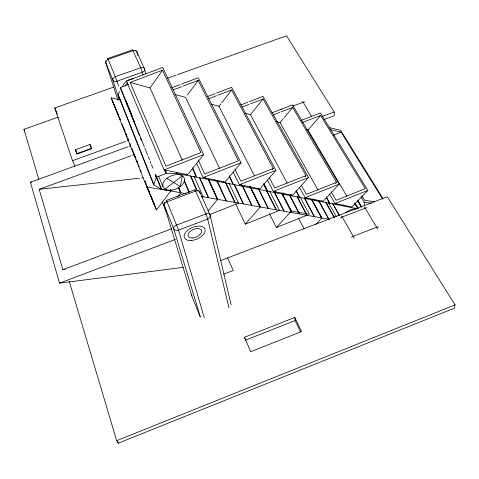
<?xml version="1.0" encoding="UTF-8"?>
<svg xmlns="http://www.w3.org/2000/svg" width="479" height="479" viewBox="0 0 479 479"><rect width="100%" height="100%" fill="white"/><g stroke="black" fill="none" stroke-linecap="round" stroke-linejoin="round"><path stroke-width="0.72" d="M143.137 75.071L140.898 68.132L132.641 50.032M194.869 189.774L166.381 200.378L166.453 200.767M132.641 49.828L107.781 58.552L107.931 59.192M220.837 260.504L387.319 196.749L455.05 304.901L454.391 308.171L118.229 443.201L116.666 440.68L69.138 281.077M119.373 91.273L118.247 95.345L153.693 184.882L156.262 177.493L155.154 174.733M182.301 160.297L150.035 87.891L162.501 70.227L201.03 152.585L165.92 166.177L130.162 82.418L162.501 70.227M187.343 95.046L198.168 80.418L238.446 160.8L204.695 173.949L198.462 160.447M120.367 99.997L111.176 97.866L146.843 187.055L156.495 209.958L170.817 190.953L170.243 189.582M254.373 175.745L219.005 106.308L220.807 103.973M221.711 102.805L231.632 89.98L273.353 168.47L272.407 169.572M177.631 196.869L180.864 192.768L178.565 187.277M203.599 154.609L187.666 174.721L164.117 169.907L126.498 81.089L162.692 67.455L203.599 154.609L164.117 169.907M244.703 113.11L250.427 114.691L263.085 98.967L305.997 175.637L305.015 176.733M207.874 211.173L217.64 199.348L243.242 203.928L234.015 184.409M181.511 84.065L198.264 77.712L241.015 162.77L224.998 182.062L203.066 177.571L196.552 163.357M276.509 121.624L280.035 122.6L283.317 118.666M284.257 117.541L292.699 107.434L336.587 182.349L335.569 183.445M306.596 129.671L307.985 130.06L320.637 115.415L365.309 188.66L336.084 200.288L331.258 191.887M216.508 93.106L231.638 87.334L275.916 170.386L259.863 188.918L239.386 184.714L233.135 171.967M235.686 203.994L245.326 224.16L260.283 206.976L283.891 211.203L274.467 192.618M249.152 101.698L263.013 96.375L308.548 177.505L292.501 195.33L273.329 191.396L267.498 180.17M269.378 213.586L276.425 227.537L291.352 210.988L309.392 214.245L300.165 197.234M272 112.834L292.561 104.895L339.12 184.181L323.103 201.348L305.129 197.647L299.393 187.169M315.823 224.388L321.816 217.987L329.612 219.382M301.004 120.474L320.445 112.936L367.824 190.444L351.873 207.006L334.977 203.521L329.432 193.839M165.093 189.109L182.331 175.781L180.29 186.559L166.937 178.296M333.528 135.27L341.048 132.096L382.709 199.252M276.425 227.537L307.332 215.071M245.326 224.16L279.526 210.425L269.623 191.241M116.666 440.68L455.05 304.901M209.634 214.616L238.518 203.084L228.836 182.96M201.827 197.312L203.198 196.761L193.989 176.302M334.977 203.521L367.824 190.444M336.587 182.349L306.35 194.324L301.303 185.151M305.129 197.647L339.12 184.181M305.997 175.637L274.671 187.978L269.156 177.422M273.329 191.396L308.548 177.505M244.512 337.252L294.777 317.433L301.578 331.546L250.751 351.7L244.512 337.252L244.781 338.461M245.188 340.282L295.13 320.565L294.777 317.433M273.353 168.47L240.865 181.2L234.914 169.141M239.386 184.714L275.916 170.386M203.066 177.571L241.015 162.77M302.219 122.564L320.637 115.415M273.461 114.858L279.646 112.469M281.023 111.942L292.699 107.434M240.829 104.889L247.763 102.231M242.29 106.955L249.224 104.29M250.607 103.757L263.085 98.967M223.669 274.21L233.231 270.527L227.591 257.918M207.563 96.518L215.131 93.633M208.365 98.866L216.574 95.728M217.945 95.207L231.632 89.98M171.733 87.771L180.11 84.591M173.224 89.884L181.535 86.729M182.924 86.202L198.168 80.418M127.683 146.909L30.411 182.259L59.546 283.137L175.356 239.374M131.12 155.777L39.158 189.319L62.893 269.713L171.59 228.812M322.403 116.355L334.234 111.99L286.52 35.799L177.41 74.676M323.942 119.57L334.33 115.738L334.234 111.99M132.521 155.262L134.629 154.495M292.681 106.104L303.117 102.284A2.844 1.748 -31.1 0 1 304.919 102.141M113.906 87.004L54.792 107.985L72.533 160.681L125.588 141.437M126.989 140.934L128.384 140.425M129.085 146.4L130.48 145.891M75.431 149.741L90.058 144.454L91.549 148.292L77.005 153.555L75.431 149.741L76.933 154.118L91.621 148.801L90.058 144.454M128.665 84.543L120.474 87.483L144.275 146.766M38.871 179.445L23.95 129.348L58.444 117.056M167.554 78.185L176.003 75.173M62.893 269.713L65.108 269.384M59.546 283.137L183.128 267.384M39.158 189.319L139.395 178.248M141.622 178.002L143.107 177.835M30.411 182.259L31.895 182.146M107.781 58.552L115.637 77.424L118.564 86.154M361.064 197.061L364.13 202.168L371.47 203.365M146.843 187.055L170.817 190.953L161.615 189.169L156.07 175.374M374.65 201.898L364.555 200.228L361.861 195.761M185.906 193.672L180.864 192.768L178.499 187.271M201.737 196.504L208.245 197.665L199.234 177.296M214.999 180.864L206.192 179.14L205.581 177.781M224.519 182.733L233.028 184.397L229.219 176.326M258.953 189.474L250.858 187.888L250.212 186.553M315.074 200.467L322.187 201.863M344.263 206.186L350.957 207.497M351.287 207.563L356.418 208.563M330.139 129.593L341.048 132.096M329.157 127.606L340.575 130.252L382.919 198.426M130.162 82.418L150.035 87.891M211.311 104.183L219.005 106.308M174.865 94.423L185.607 97.387L219.711 168.614M166.399 200.366L178.356 229.549L204.246 317.577M311.637 116.481L303.117 102.284A2.82 0.671 70.2 0 0 302.429 101.512M307.985 130.06L346.964 196.36M357.723 200.366L361.465 206.802M357.514 200.21L361.256 206.647M357.699 200.713L361.441 207.156M355.137 203.15L358.124 208.329M354.843 203.09L358.208 208.916M354.52 203.024L357.879 208.85M328.552 202.91L336.258 216.502M343.192 204.82L343.928 206.12L337.138 204.79L336.408 203.491M280.035 122.6L317.972 189.912M336.066 203.425L336.791 204.725L329.893 203.371L326.289 196.857M332.899 203.605L339.401 215.293M332.576 203.545L339.072 215.233M326.301 197.438L329.546 203.306L322.541 201.928L321.828 200.617M311.751 199.767L321.816 217.987L311.931 199.647M325.989 202.258L334.252 217.274M325.654 202.192L334.282 217.867M318.972 200.887L328.989 219.274M318.631 200.821L328.648 219.208M314.008 199.09L314.715 200.396L307.494 198.983L306.788 197.665M311.589 199.581L321.469 217.927L314.529 216.688L304.704 198.24M250.427 114.691L287.143 183.008M306.422 197.593L307.129 198.911L299.788 197.474L296.291 190.858M304.357 198.168L314.182 216.622L307.141 215.364L297.1 196.3M298.483 218.22L304.057 228.734M295.95 190.834L299.417 197.402L291.956 195.941L291.268 194.618M282.335 193.881L291.352 210.988M297.094 196.893L306.782 215.299L299.632 214.017L289.999 195.51M290.891 194.546L291.585 195.869L284.005 194.384L283.323 193.055M289.645 195.438L299.273 213.957L292.004 212.652L282.436 194.031M282.939 192.977L283.622 194.306L275.922 192.798L275.245 191.474M282.077 193.965L291.639 212.592L284.263 211.269L274.497 192.025M274.856 191.396L275.533 192.726L267.701 191.187L264.025 183.858M263.636 183.774L267.312 191.115L259.355 189.552L258.69 188.211M263.695 184.493L276.395 209.862M266.33 190.426L276.018 209.796M249.966 186.343L260.283 206.976L250.493 186.87M258.534 188.445L268.402 208.431M258.48 189.037L268.018 208.365M250.104 186.798L259.893 206.91L252.032 205.503L242.643 185.948M249.804 186.469L250.451 187.81L242.23 186.199L241.584 184.852M241.931 185.199L251.637 205.431L243.643 204L234.417 184.487M295.13 320.565L300.608 331.947M241.165 184.768L241.811 186.115L233.447 184.481L229.321 175.739M23.95 129.348L24.776 131.09M225.974 182.84L235.117 202.473M225.573 182.762L234.71 202.401M223.459 181.296L224.088 182.649L215.436 180.954L214.814 179.589M208.263 179.086L217.64 199.348L208.754 179.625M217.472 181.325L226.453 200.923M216.753 180.565L226.034 200.851M208.335 179.541L217.215 199.27L208.676 197.743L199.587 177.212M205.138 177.697L205.748 179.056L196.791 177.302L192.576 167.728M192.426 168.321L196.336 177.212L187.217 175.428L186.63 174.063M190.947 176.302L196.893 189.965M190.217 175.536L196.456 189.882M186.169 173.967L186.762 175.338L177.362 173.679L176.781 172.302M184.134 180.014L189.415 192.39M184.277 181.307L188.971 192.313M72.533 160.681L74.838 166.117M176.302 172.23L176.883 173.608L166.68 173.398L165.255 169.943M146.155 185.277L154.783 205.76L150.34 194.666M178.116 187.193L180.409 192.684L171.272 191.043L170.71 189.66M111.176 97.866L118.666 115.75M119.241 117.121L120.391 119.876M112.481 101.087L120.349 119.87M54.792 107.985L57.36 114.152M158.711 176.32L163.01 186.69M164.692 170.057L166.117 173.518L156.453 177.098L155.346 174.344M162.153 201.869L166.093 211.508M125.863 100.177L132.515 116.732M133.898 120.181L134.455 121.564M144.826 148.149L147.598 155.04M148.149 156.417L149.532 159.866M150.089 161.243L150.915 163.309M151.472 164.692L152.855 168.135M125.426 100.051L133.18 119.373M155.615 175.272L161.16 189.073L154.052 185.086L118.594 95.572M120.313 87.879L136.078 127.169M136.629 128.546L138.012 131.994M138.563 133.372L139.395 135.443M140.503 138.197L141.329 140.269M200.192 316.793L191.875 296.052L164.141 205.275A3.82 3.066 -16.8 0 1 165.039 202.042M122.085 124.019L123.474 127.486M124.031 128.869L124.863 130.947M125.971 133.719L126.803 135.802M127.917 138.575L128.749 140.652M132.629 150.352L134.018 153.819M134.575 155.208L135.407 157.286M136.515 160.058L137.347 162.136M145.119 181.541L145.951 183.619M147.059 186.391L147.891 188.469M148.448 189.858L149.28 191.935M150.388 194.708L156.495 209.958M123.971 128.797L125.354 132.264M125.911 133.647L127.3 137.12M127.857 138.503L128.689 140.587M129.797 143.359L130.629 145.436M131.743 148.209L132.575 150.292M134.515 155.142L135.904 158.615M136.461 159.998L137.85 163.465M138.401 164.854L139.233 166.931M140.347 169.704L141.179 171.787M145.065 181.493L146.454 184.96M147.005 186.349L147.843 188.427M148.394 189.816L149.783 193.282M76.047 150.771L77.005 153.555M117.954 100.159L105.811 62.791A3.305 2.287 -16.5 0 1 106.104 60.971M119.319 99.973L112.9 80.107L105.811 62.791A3.305 2.431 -21.2 0 1 108.182 59.366L133.102 50.618A3.287 2.419 -23.5 0 1 136.868 51.876L144.514 68.916L145.903 73.94M200.258 316.769L173.649 228.501L164.141 205.275A3.82 2.263 -22.5 0 1 167.063 201.755L195.66 191.103A3.802 2.251 -24 0 1 199.761 191.995L210.006 214.82L231.094 304.764M117.798 441.764L118.229 443.201M137.868 55.456L136.868 51.876A3.293 2.275 -15.1 0 0 135.3 50.72M200.114 193.45L199.761 191.995A3.802 3.042 -14 0 0 197.48 190.319M229.004 307.943L207.688 219.113A3.886 0.335 69.4 0 0 205.856 214.005L195.66 191.103A3.802 0.317 69.6 0 0 194.893 190.175M364.13 202.168L364.489 205.868M281.598 109.134A2.826 0.599 70.1 0 1 281.951 109.469M377.548 229.166A3.215 0.844 67.6 0 0 376.65 227.244L365.22 208.155A3.149 0.814 68 0 0 364.339 207.084M378.446 226.926A3.215 1.551 -29.3 0 0 376.65 227.244L353.262 236.279A3.215 1.563 -28.5 0 0 351.436 237.362M354.149 238.219A3.221 0.754 67.8 0 0 353.262 236.279L342.222 216.969A3.155 0.73 68.2 0 0 341.371 215.873M340.407 218.059A3.161 1.605 -28.7 0 1 342.222 216.969L365.22 208.155A3.161 1.587 -29.5 0 1 367.016 207.862M345.401 212.754A9.706 4.898 -28.9 0 1 356.514 208.988M122.594 86.663A9.646 6.826 -22.5 0 1 133.318 78.736M125.276 85.969A6.981 4.946 -22.5 0 1 127.486 82.909M191.792 295.812A3.257 2.832 -18.3 0 1 191.887 294.136M205.856 214.005L176.667 224.98A3.904 2.221 -22.7 0 0 173.649 228.501A3.904 3.197 -16.8 0 0 178.529 230.1L207.688 219.113A3.886 3.179 -13.7 0 0 210.006 214.82A3.886 2.209 -24.1 0 0 205.856 214.005M140.706 67.695L115.337 76.67A3.365 2.419 -21.5 0 0 112.9 80.107A3.371 2.377 -16.5 0 0 116.984 81.191L142.335 72.209A3.353 2.365 -15 0 0 144.514 68.916A3.353 2.407 -23.6 0 0 140.706 67.695M170.183 190.241A11.472 6.981 -23.1 0 0 184.325 178.26A11.472 6.981 -23.1 0 0 166.423 178.715A11.472 6.981 -23.1 0 0 170.183 190.241M191.642 240.464A11.161 6.233 -23.3 0 0 204.904 228.89A11.161 6.233 -23.3 0 0 187.403 230.537A11.161 6.233 -23.3 0 0 191.642 240.464M192.336 237.985A7.311 4.083 -23.3 0 0 201.701 230.704A7.311 4.083 -23.3 0 0 190.57 231.076A7.311 4.083 -23.3 0 0 192.336 237.985"/></g></svg>
